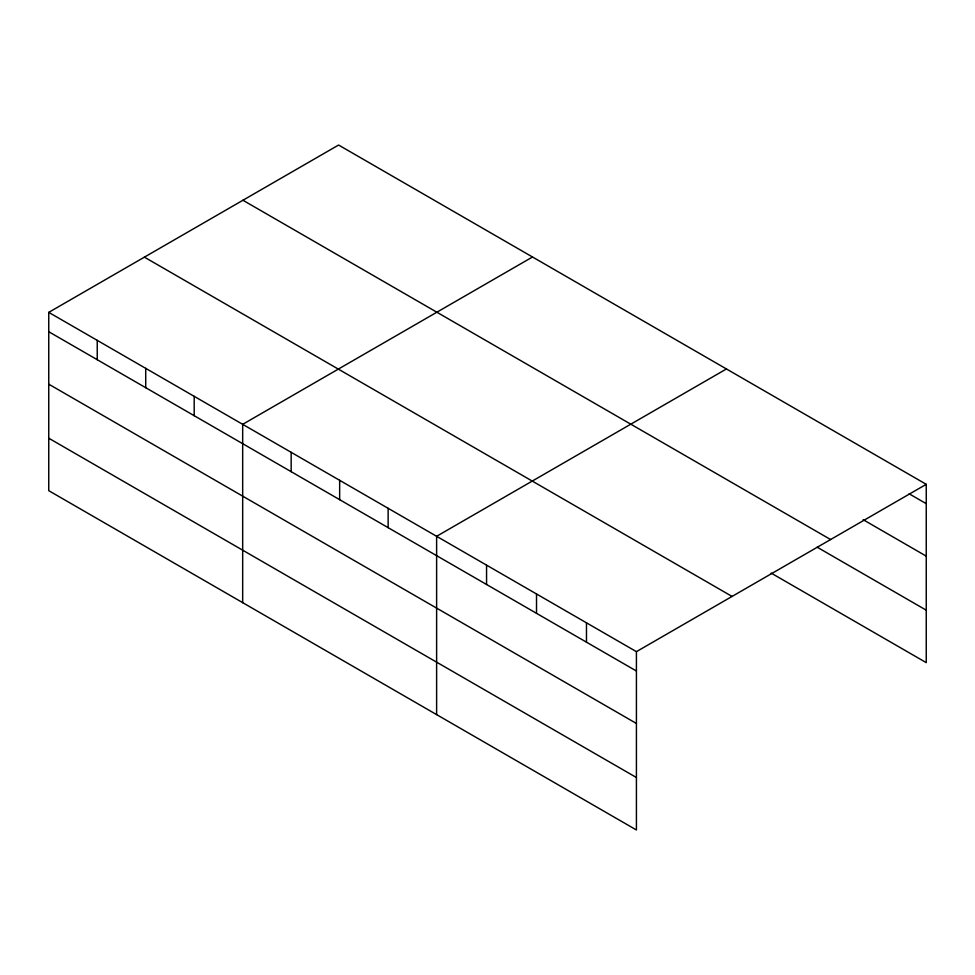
<?xml version="1.0" encoding="UTF-8"?>
<svg xmlns="http://www.w3.org/2000/svg" width="975" height="975" viewBox="0 0 975 975"><rect width="100%" height="100%" fill="white"/><g stroke="black" fill="none" stroke-linecap="round" stroke-linejoin="round"><path stroke-width="1.46" d="M636.419 723.462L636.419 651.653L48.75 312.366L48.75 490.681L636.419 829.969L636.419 723.462L48.75 384.174M771.14 573.081L926.25 662.634L926.25 484.319L338.581 145.031L48.75 312.366M532.508 256.998L242.678 424.332L242.678 602.648M726.436 368.964L436.617 536.299L436.617 714.602M636.419 651.653L926.25 484.319M909.163 493.813L926.25 503.673M863.155 519.699L926.25 556.128M242.933 200.253L830.602 539.541M817.148 547.182L926.25 610.179M144.398 257.144L732.067 596.432M48.75 331.719L636.419 671.007M48.75 438.214L636.419 777.514M586.475 622.818L586.475 642.172M536.518 593.97L536.518 613.324M486.562 565.134L486.562 584.488M388.135 508.304L388.135 527.658M339.653 480.309L339.653 499.663M291.159 452.327L291.159 471.668M194.196 396.337L194.196 415.691M145.714 368.343L145.714 387.697M97.232 340.36L97.232 359.702"/></g></svg>
